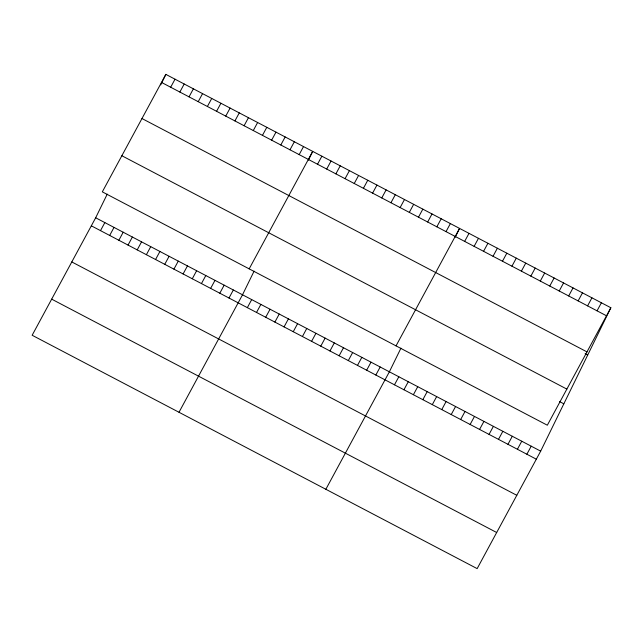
<?xml version="1.0" encoding="UTF-8"?>
<svg xmlns="http://www.w3.org/2000/svg" width="643" height="643" viewBox="0 0 643 643"><rect width="100%" height="100%" fill="white"/><g stroke="black" fill="none" stroke-linecap="round" stroke-linejoin="round"><path stroke-width="0.96" d="M610.85 307.74L547.33 425.216L102.325 191.855L165.846 74.379L610.85 307.74L540.675 451.145L477.154 568.621L32.15 335.26L95.67 217.784L107.244 194.122M160.702 84.892L165.846 74.379M254.098 271.129L242.515 294.791L179.003 412.267M308.407 160.155L312.699 151.386L249.179 268.862M400.951 348.144L389.369 371.807L325.856 489.275M455.26 237.163L459.552 228.402L396.032 345.87M170.676 87.231L175.025 79.193M100.501 230.636L104.849 222.599M179.855 92.045L184.203 84.008M109.68 235.451L114.02 227.413M189.034 96.86L193.382 88.822M118.851 240.265L123.199 232.219M198.213 101.674L202.561 93.629M128.029 245.079L132.378 237.034M207.392 106.489L211.74 98.443M137.208 249.894L141.556 241.848M216.57 111.295L220.919 103.258M146.387 254.7L150.735 246.663M225.749 116.11L230.098 108.072M155.566 259.515L159.914 251.477M234.928 120.924L239.268 112.887M164.745 264.329L169.093 256.292M244.099 125.739L248.447 117.701M173.923 269.144L178.272 261.106M253.278 130.553L257.626 122.508M183.102 273.958L187.451 265.913M262.457 135.368L266.805 127.322M192.281 278.773L196.629 270.727M271.635 140.174L275.984 132.137M201.46 283.579L205.808 275.542M280.814 144.988L285.162 136.951M210.639 288.394L214.987 280.356M289.993 149.803L294.341 141.765M219.818 293.208L224.166 285.171M299.172 154.617L303.52 146.58M228.996 298.022L233.337 289.985M317.529 164.246L321.878 156.201M247.346 307.651L251.694 299.606M326.708 169.053L331.057 161.015M256.525 312.458L260.873 304.42M335.887 173.867L340.235 165.83M265.704 317.272L270.052 309.235M345.066 178.682L349.414 170.644M274.882 322.087L279.231 314.049M354.237 183.496L358.585 175.459M284.061 326.901L288.41 318.864M363.416 188.311L367.764 180.265M293.24 331.716L297.588 323.67M372.594 193.125L376.943 185.08M302.419 336.53L306.767 328.485M381.773 197.94L386.121 189.894M311.598 341.337L315.946 333.299M390.952 202.746L395.3 194.708M320.777 346.151L325.125 338.114M400.131 207.56L404.479 199.523M329.955 350.965L334.304 342.928M409.31 212.375L413.658 204.337M339.134 355.78L343.483 347.742M418.489 217.189L422.837 209.144M348.305 360.594L352.653 352.549M427.667 222.004L432.016 213.958M357.484 365.409L361.832 357.363M436.846 226.818L441.194 218.773M366.663 370.215L371.011 362.178M446.025 231.625L450.373 223.587M375.842 375.03L380.19 366.992M464.656 241.398L469.004 233.361M394.481 384.803L398.829 376.766M474.116 246.357L478.464 238.32M403.933 389.762L408.281 381.725M483.568 251.317L487.916 243.279M413.393 394.722L417.741 386.684M493.028 256.276L497.377 248.238M422.845 399.681L427.193 391.643M502.48 261.235L506.829 253.197M432.305 404.64L436.653 396.602M511.941 266.194L516.289 258.156M441.757 409.599L446.105 401.562M521.393 271.153L525.741 263.116M451.217 414.558L455.565 406.521M530.853 276.112L535.201 268.075M460.669 419.517L465.018 411.48M540.305 281.071L544.653 273.034M470.129 424.476L474.478 416.439M549.765 286.031L554.113 277.993M479.582 429.436L483.93 421.398M559.217 290.99L563.565 282.952M489.042 434.395L493.39 426.357M568.677 295.949L573.026 287.911M498.502 439.354L502.842 431.316M578.129 300.908L582.478 292.87M507.954 444.313L512.302 436.267M587.589 305.867L591.938 297.83M517.414 449.272L521.754 441.227M597.05 310.826L601.39 302.781M526.866 454.231L531.214 446.186M161.497 82.417L606.502 315.785M141.974 118.529L586.979 351.898M585.114 353.714L587.694 355.065M121.857 155.743L566.861 389.103M559.531 401.57L563.831 403.828M95.67 217.784L540.675 451.145M91.322 225.822L536.326 459.19M71.791 261.934L516.795 495.303M51.673 299.148L496.677 532.508"/></g></svg>
